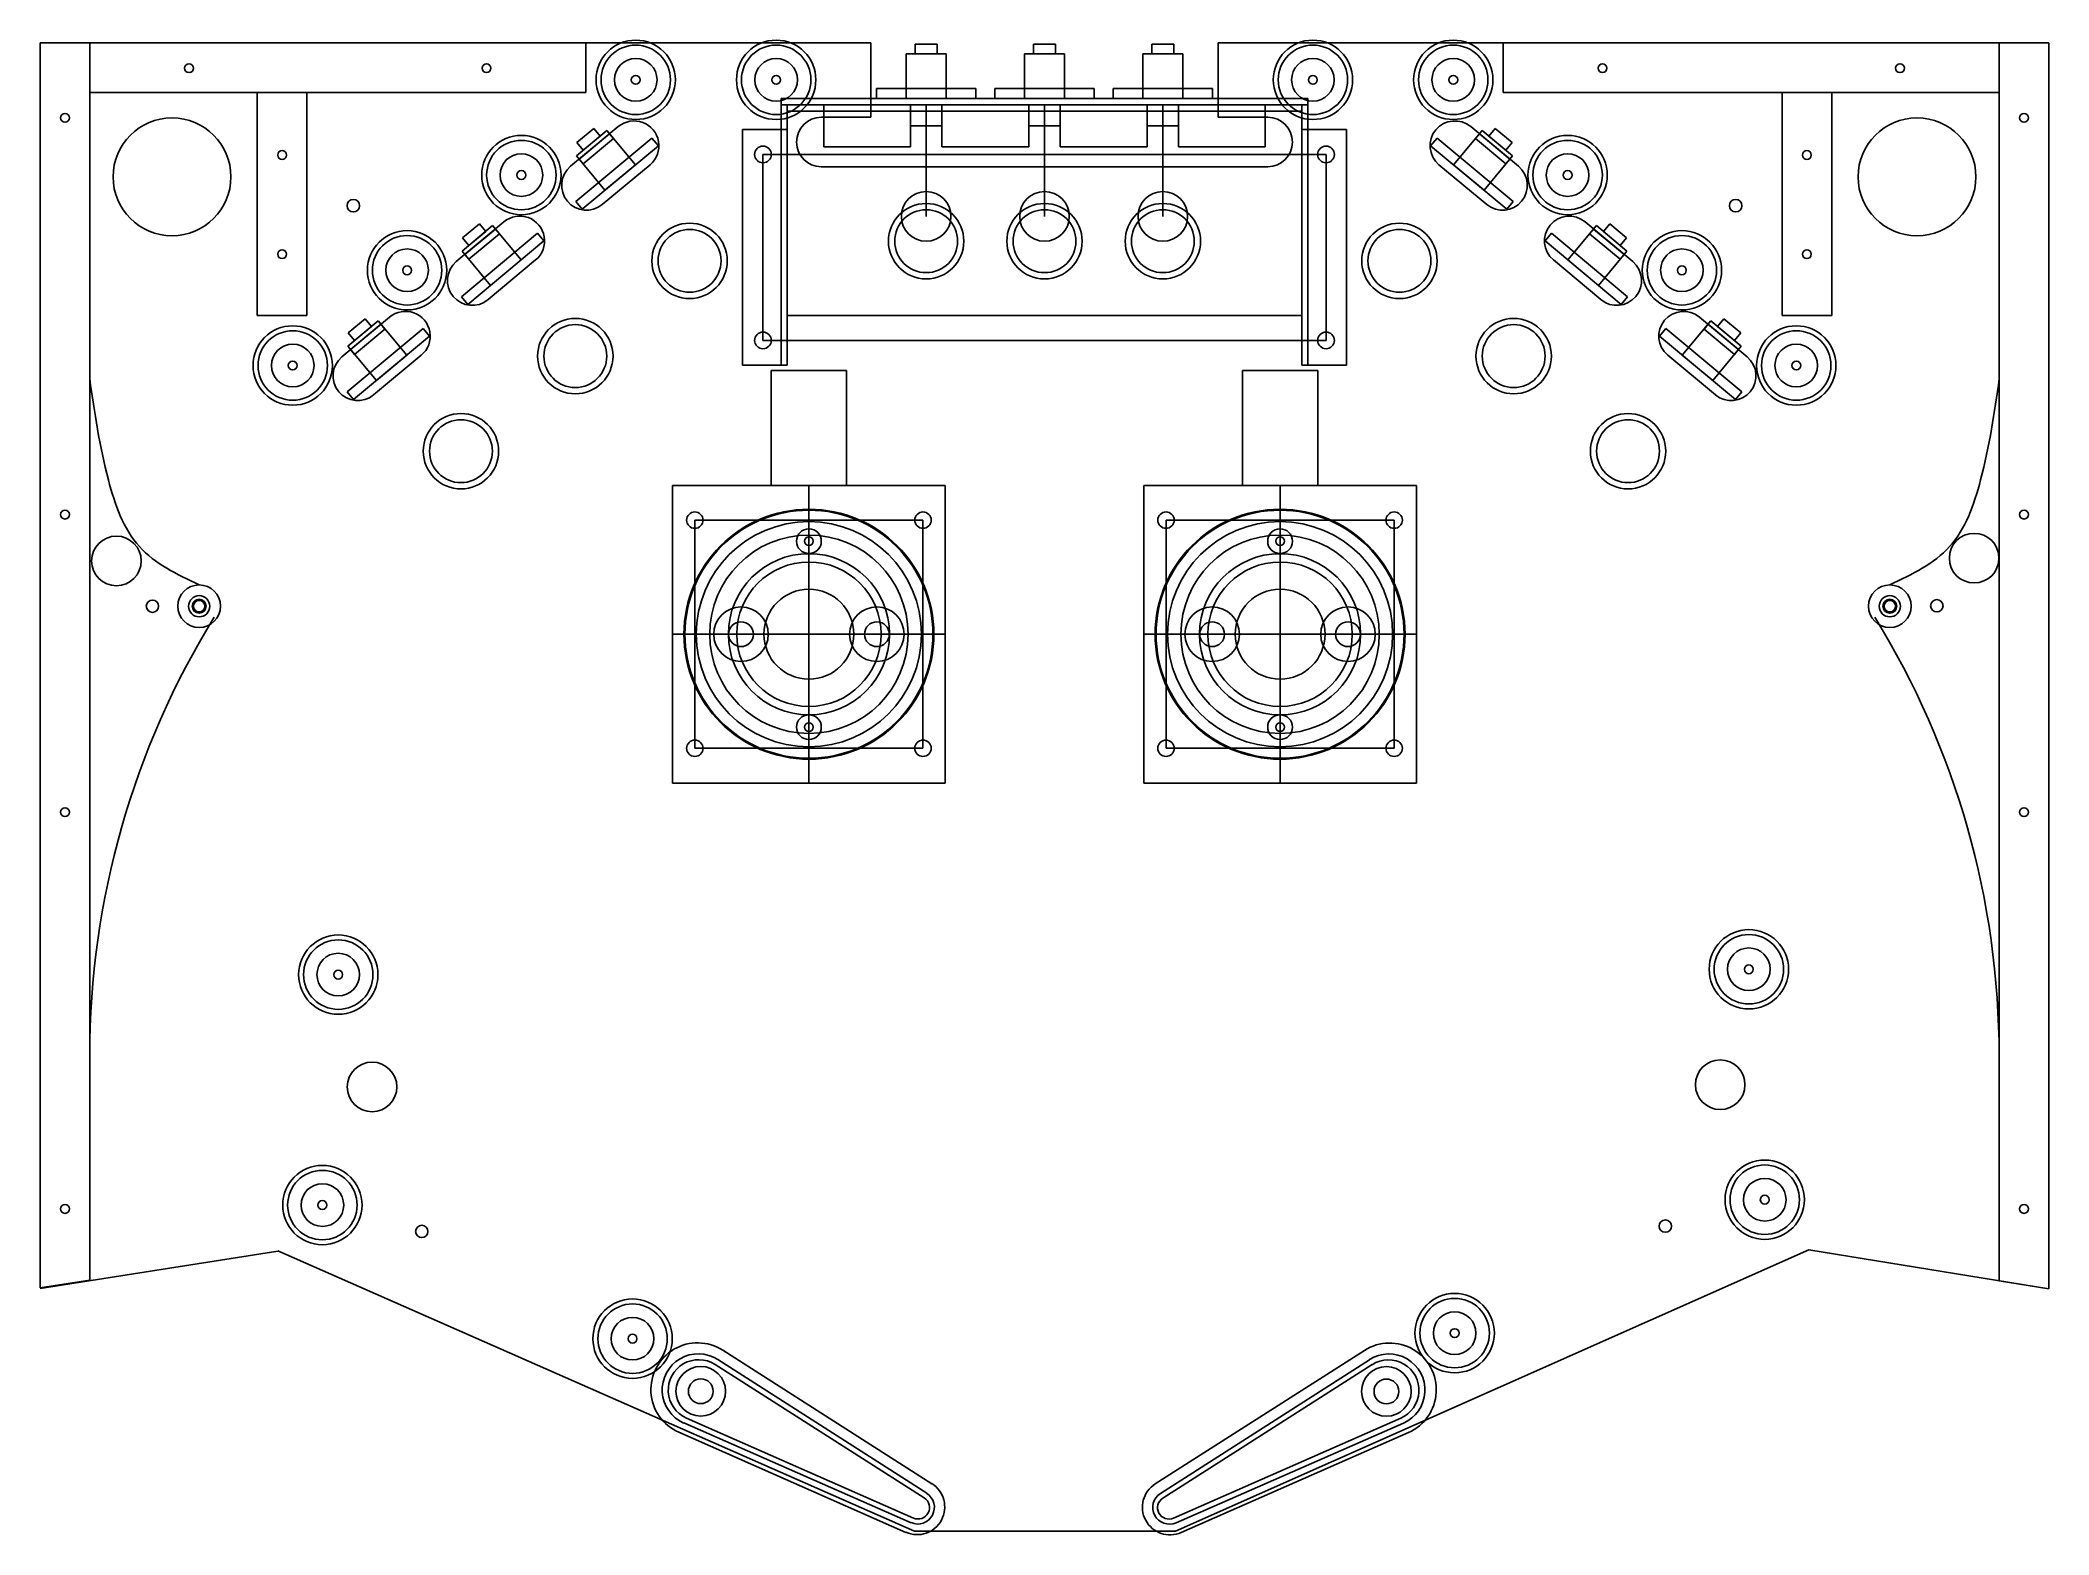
# Model space of a CAD drawing. Extents: x 0 to 20.2, y 28.7 to 43.8.
import ezdxf

# ---------------------------------------------------------------- set-up
doc = ezdxf.new("R2010")
doc.units = 0
doc.header["$LTSCALE"] = 5.24286
doc.header["$MEASUREMENT"] = 0
for name, color, linetype, true_color in [('1_250BIT_500DEP', 5, 'Continuous', 0x0000ff), ('2_250BIT_250DEP', 5, 'Continuous', 0x0000ff), ('3_250BIT_500TAB', 5, 'Continuous', 0x0000ff), ('7_VCARVE_BIT', 5, 'Continuous', 0x0000ff), ('8_250BIT_500OUTLINE', 5, 'Continuous', 0x0000ff), ('DT_COMPONENTS', 4, 'Continuous', 0x00ffff)]:
    doc.layers.add(name, color=color, linetype=linetype, true_color=true_color)

msp = doc.modelspace()

# ---------------------------------------------------------------- linework, layer by layer
at = {"layer": '1_250BIT_500DEP', "linetype": 'Continuous'}
for p, q in [((5.348, 42.505), (5.828, 42.905)), ((14.422, 42.905), (14.902, 42.505)), ((6.148, 42.521), (5.667, 42.121)), ((14.583, 42.121), (14.102, 42.521)), ((4.195, 41.545), (4.675, 41.945)), ((15.575, 41.945), (16.055, 41.545)), ((4.995, 41.561), (4.515, 41.161)), ((15.735, 41.161), (15.255, 41.561)), ((3.042, 40.585), (3.522, 40.985)), ((16.728, 40.985), (17.208, 40.585)), ((3.842, 40.601), (3.362, 40.201)), ((16.888, 40.201), (16.408, 40.601))]:
    msp.add_line(p, q, dxfattribs=at)
for centre, radius in [((1.329, 42.399), 0.594), ((18.921, 42.399), 0.594), ((8.932, 41.75), 0.317), ((10.125, 41.75), 0.317), ((11.318, 41.75), 0.317), ((6.547, 41.552), 0.317), ((13.703, 41.552), 0.317), ((5.395, 40.592), 0.317), ((14.855, 40.592), 0.317), ((4.242, 39.633), 0.317), ((16.008, 39.633), 0.317), ((0.769, 38.527), 0.25), ((19.497, 38.555), 0.25), ((3.346, 33.224), 0.25), ((16.937, 33.246), 0.25), ((6.66, 30.156), 0.25), ((13.572, 30.154), 0.25)]:
    msp.add_circle(centre, radius, dxfattribs=at)
for centre, start, end in [((5.988, 42.713), 309.7828, 129.7828), ((14.262, 42.713), 50.2172, 230.2172), ((5.507, 42.313), 129.7828, 309.7828), ((14.743, 42.313), 230.2172, 50.2172), ((4.835, 41.753), 309.7828, 129.7828), ((15.415, 41.753), 50.2172, 230.2172), ((4.355, 41.353), 129.7828, 309.7828), ((15.895, 41.353), 230.2172, 50.2172), ((3.682, 40.793), 309.7828, 129.7828), ((16.568, 40.793), 50.2172, 230.2172), ((3.202, 40.393), 129.7828, 309.7828), ((17.048, 40.393), 230.2172, 50.2172)]:
    msp.add_arc(centre, 0.25, start, end, dxfattribs=at)
at = {"layer": '2_250BIT_250DEP', "linetype": 'Continuous'}
for centre in [(8.932, 41.75), (10.125, 41.75), (11.318, 41.75), (6.547, 41.552), (13.703, 41.552), (5.395, 40.592), (14.855, 40.592), (4.242, 39.633), (16.008, 39.633)]:
    msp.add_circle(centre, 0.38, dxfattribs=at)
at = {"layer": '3_250BIT_500TAB', "linetype": 'Continuous'}
for centre in [(7.75, 37.788), (12.5, 37.788)]:
    msp.add_circle(centre, 1.26, dxfattribs=at)
at = {"layer": '7_VCARVE_BIT', "linetype": 'Continuous'}
for centre, radius in [((1.5, 43.494), 0.0445), ((4.5, 43.494), 0.0445), ((15.75, 43.494), 0.0445), ((18.75, 43.494), 0.0445), ((6.004, 43.377), 0.0445), ((7.42, 43.377), 0.0445), ((12.831, 43.377), 0.0445), ((14.246, 43.377), 0.0445), ((0.25, 42.994), 0.0445), ((20, 42.994), 0.0445), ((2.439, 42.619), 0.0445), ((17.811, 42.619), 0.0445), ((4.851, 42.417), 0.0445), ((15.399, 42.417), 0.0445), ((3.157, 42.108), 0.0625), ((17.093, 42.108), 0.0625), ((2.439, 41.619), 0.0445), ((17.811, 41.619), 0.0445), ((3.699, 41.457), 0.0445), ((16.551, 41.457), 0.0445), ((2.546, 40.497), 0.0445), ((17.704, 40.497), 0.0445), ((0.25, 38.994), 0.0445), ((20, 38.994), 0.0445), ((1.132, 38.07), 0.0625), ((1.603, 38.07), 0.0575), ((18.647, 38.07), 0.0575), ((19.121, 38.075), 0.0625), ((0.25, 35.994), 0.0445), ((20, 35.994), 0.0445), ((17.226, 34.41), 0.0445), ((3.005, 34.356), 0.0445), ((0.25, 31.994), 0.0445), ((2.845, 32.033), 0.0445), ((17.386, 32.087), 0.0445), ((20, 31.994), 0.0445), ((3.847, 31.767), 0.0625), ((16.384, 31.821), 0.0625), ((14.26, 30.742), 0.0445), ((5.972, 30.686), 0.0445)]:
    msp.add_circle(centre, radius, dxfattribs=at)
at = {"layer": '8_250BIT_500OUTLINE', "linetype": 'Continuous'}
for p, q in [((8.375, 43.75), (0, 43.75)), ((0, 43.75), (0, 31.198)), ((8.375, 43.75), (8.375, 43)), ((11.875, 43.75), (11.875, 43)), ((11.875, 43.75), (20.25, 43.75)), ((20.25, 43.75), (20.25, 31.187)), ((7.875, 43), (8.375, 43)), ((11.875, 43), (12.375, 43)), ((7.875, 42.5), (12.375, 42.5)), ((0, 31.192), (2.395, 31.567)), ((2.395, 31.572), (8.814, 28.746)), ((11.444, 28.746), (17.832, 31.583)), ((17.832, 31.583), (20.25, 31.187)), ((8.814, 28.746), (11.444, 28.746))]:
    msp.add_line(p, q, dxfattribs=at)
for centre, start, end in [((7.875, 42.75), 90, 270), ((12.375, 42.75), 270, 90)]:
    msp.add_arc(centre, 0.25, start, end, dxfattribs=at)
at = {"layer": 'DT_COMPONENTS', "linetype": 'Continuous'}
for p, q in [((0, 43.75), (0.5, 43.75)), ((0, 31.198), (0, 43.75)), ((5.5, 43.75), (0.5, 43.75)), ((0.5, 43.75), (0.5, 43.25)), ((0.5, 43.75), (0.5, 31.276)), ((5.5, 43.25), (5.5, 43.75)), ((14.75, 43.75), (19.75, 43.75)), ((14.75, 43.25), (14.75, 43.75)), ((19.75, 43.75), (19.75, 43.25)), ((19.75, 43.75), (20.25, 43.75)), ((19.75, 31.269), (19.75, 43.75)), ((20.25, 43.75), (20.25, 31.187)), ((8.732, 43.638), (8.732, 43.188)), ((9.133, 43.638), (8.732, 43.638)), ((9.043, 43.737), (8.822, 43.737)), ((8.822, 43.737), (8.822, 43.638)), ((8.822, 43.638), (9.043, 43.638)), ((9.043, 43.638), (9.043, 43.737)), ((9.133, 43.188), (9.133, 43.638)), ((9.925, 43.638), (9.925, 43.188)), ((10.325, 43.638), (9.925, 43.638)), ((10.235, 43.737), (10.015, 43.737)), ((10.015, 43.737), (10.015, 43.638)), ((10.015, 43.638), (10.235, 43.638)), ((10.235, 43.638), (10.235, 43.737)), ((10.325, 43.188), (10.325, 43.638)), ((11.117, 43.638), (11.117, 43.188)), ((11.518, 43.638), (11.117, 43.638)), ((11.428, 43.737), (11.207, 43.737)), ((11.207, 43.737), (11.207, 43.638)), ((11.207, 43.638), (11.428, 43.638)), ((11.428, 43.638), (11.428, 43.737)), ((11.518, 43.188), (11.518, 43.638)), ((0.5, 43.25), (5.5, 43.25)), ((2.189, 41), (2.189, 43.25)), ((2.189, 43.25), (2.689, 43.25)), ((2.689, 43.25), (2.689, 41)), ((12.781, 43.188), (7.469, 43.188)), ((7.469, 43.188), (7.469, 43.125)), ((8.432, 43.288), (8.432, 43.188)), ((9.432, 43.288), (8.432, 43.288)), ((8.432, 43.188), (9.432, 43.188)), ((8.732, 43.188), (9.133, 43.188)), ((8.732, 43.188), (9.133, 43.188)), ((9.432, 43.188), (9.432, 43.288)), ((10.625, 43.288), (9.625, 43.288)), ((9.625, 43.288), (9.625, 43.188)), ((9.625, 43.188), (10.625, 43.188)), ((9.925, 43.188), (10.325, 43.188)), ((10.625, 43.188), (10.625, 43.288)), ((10.818, 43.288), (10.818, 43.188)), ((11.818, 43.288), (10.818, 43.288)), ((10.818, 43.188), (11.818, 43.188)), ((11.117, 43.188), (11.518, 43.188)), ((11.818, 43.188), (11.818, 43.288)), ((12.781, 43.125), (12.781, 43.188)), ((19.75, 43.25), (14.75, 43.25)), ((18.061, 43.25), (17.561, 43.25)), ((17.561, 43.25), (17.561, 41)), ((18.061, 41), (18.061, 43.25)), ((7.469, 40.5), (7.469, 43.125)), ((7.469, 43.125), (12.781, 43.125)), ((7.469, 43.125), (7.531, 43.125)), ((7.531, 43.125), (7.531, 40.5)), ((7.531, 41), (7.531, 43.125)), ((7.531, 42.875), (7.531, 43.125)), ((7.531, 43.062), (7.531, 43.125)), ((7.531, 43.125), (12.719, 43.125)), ((7.531, 43.125), (12.719, 43.125)), ((12.719, 43.062), (7.531, 43.062)), ((7.899, 43.125), (8.774, 43.125)), ((7.899, 42.7), (7.899, 43.125)), ((8.774, 43.125), (8.774, 42.7)), ((8.932, 43.125), (8.932, 42)), ((9.091, 43.125), (9.966, 43.125)), ((9.091, 42.7), (9.091, 43.125)), ((9.966, 43.125), (9.966, 42.7)), ((10.125, 43), (10.125, 43.125)), ((10.125, 43.125), (10.125, 42)), ((10.284, 43.125), (11.159, 43.125)), ((10.284, 42.7), (10.284, 43.125)), ((11.159, 43.125), (11.159, 42.7)), ((11.318, 43.125), (11.318, 42)), ((11.476, 42.7), (11.476, 43.125)), ((11.476, 43.125), (12.351, 43.125)), ((12.351, 43.125), (12.351, 42.7)), ((12.719, 43.125), (12.719, 41)), ((12.719, 43.125), (12.719, 43.062)), ((12.781, 43.125), (12.719, 43.125)), ((12.719, 42.875), (12.719, 43.125)), ((12.719, 43.125), (12.719, 40.5)), ((12.781, 40.5), (12.781, 43.125)), ((6.168, 42.79), (5.399, 42.15)), ((5.406, 42.611), (5.713, 42.867)), ((5.411, 42.745), (5.58, 42.886)), ((5.475, 42.668), (5.411, 42.745)), ((5.434, 42.577), (5.741, 42.833)), ((5.781, 42.785), (5.474, 42.529)), ((5.644, 42.809), (5.475, 42.668)), ((5.58, 42.886), (5.644, 42.809)), ((5.713, 42.867), (6.001, 42.521)), ((5.741, 42.833), (5.781, 42.785)), ((6.232, 42.713), (6.168, 42.79)), ((6.18, 42.873), (6.18, 42.873)), ((6.18, 42.873), (6.18, 42.873)), ((7.081, 40.5), (7.081, 42.875)), ((7.081, 42.875), (7.531, 42.875)), ((7.531, 42.875), (7.531, 40.5)), ((7.625, 42.75), (7.625, 42.75)), ((8.774, 42.913), (9.091, 42.913)), ((9.966, 42.913), (10.284, 42.913)), ((11.159, 42.913), (11.476, 42.913)), ((12.625, 42.75), (12.625, 42.75)), ((12.719, 42.875), (12.719, 40.5)), ((13.169, 42.875), (12.719, 42.875)), ((13.169, 40.5), (13.169, 42.875)), ((14.082, 42.789), (14.018, 42.713)), ((14.07, 42.873), (14.07, 42.873)), ((14.851, 42.15), (14.082, 42.789)), ((14.249, 42.521), (14.537, 42.866)), ((14.469, 42.785), (14.509, 42.833)), ((14.776, 42.529), (14.469, 42.785)), ((14.509, 42.833), (14.816, 42.577)), ((14.537, 42.866), (14.844, 42.61)), ((14.606, 42.809), (14.67, 42.886)), ((14.775, 42.668), (14.606, 42.809)), ((14.67, 42.886), (14.839, 42.745)), ((14.839, 42.745), (14.775, 42.668)), ((5.694, 42.265), (5.406, 42.611)), ((5.474, 42.529), (5.434, 42.577)), ((5.463, 42.073), (6.232, 42.713)), ((7.287, 40.75), (7.287, 42.625)), ((7.287, 42.625), (12.963, 42.625)), ((8.774, 42.7), (7.899, 42.7)), ((9.966, 42.7), (9.091, 42.7)), ((11.159, 42.7), (10.284, 42.7)), ((12.351, 42.7), (11.476, 42.7)), ((12.963, 42.625), (12.963, 40.75)), ((14.018, 42.713), (14.787, 42.073)), ((14.454, 42.553), (14.454, 42.553)), ((14.844, 42.61), (14.556, 42.265)), ((14.816, 42.577), (14.776, 42.529)), ((6.001, 42.521), (5.694, 42.265)), ((5.7, 42.473), (5.7, 42.473)), ((14.556, 42.265), (14.249, 42.521)), ((5.315, 42.153), (5.315, 42.153)), ((5.399, 42.15), (5.463, 42.073)), ((14.787, 42.073), (14.851, 42.15)), ((14.935, 42.153), (14.935, 42.153)), ((14.935, 42.153), (14.935, 42.153)), ((4.258, 41.785), (4.428, 41.926)), ((4.428, 41.926), (4.492, 41.849)), ((15.759, 41.849), (15.823, 41.926)), ((15.823, 41.926), (15.992, 41.785)), ((5.015, 41.83), (4.247, 41.19)), ((4.253, 41.651), (4.561, 41.907)), ((4.322, 41.708), (4.258, 41.785)), ((4.281, 41.617), (4.589, 41.873)), ((4.311, 41.113), (5.079, 41.753)), ((4.629, 41.825), (4.321, 41.569)), ((4.492, 41.849), (4.322, 41.708)), ((4.561, 41.907), (4.849, 41.561)), ((4.589, 41.873), (4.629, 41.825)), ((5.079, 41.753), (5.015, 41.83)), ((5.027, 41.913), (5.027, 41.913)), ((5.027, 41.913), (5.027, 41.913)), ((15.235, 41.83), (15.171, 41.753)), ((15.171, 41.753), (15.939, 41.113)), ((15.223, 41.913), (15.223, 41.913)), ((16.003, 41.19), (15.235, 41.83)), ((15.401, 41.561), (15.689, 41.907)), ((15.621, 41.825), (15.661, 41.873)), ((15.929, 41.569), (15.621, 41.825)), ((15.661, 41.873), (15.969, 41.617)), ((15.689, 41.907), (15.997, 41.651)), ((15.928, 41.708), (15.759, 41.849)), ((15.992, 41.785), (15.928, 41.708)), ((4.541, 41.305), (4.253, 41.651)), ((4.321, 41.569), (4.281, 41.617)), ((4.849, 41.561), (4.541, 41.305)), ((4.547, 41.513), (4.547, 41.513)), ((15.709, 41.305), (15.401, 41.561)), ((15.607, 41.593), (15.607, 41.593)), ((15.997, 41.651), (15.709, 41.305)), ((15.969, 41.617), (15.929, 41.569)), ((4.163, 41.193), (4.163, 41.193)), ((4.247, 41.19), (4.311, 41.113)), ((15.939, 41.113), (16.003, 41.19)), ((16.087, 41.193), (16.087, 41.193)), ((16.087, 41.193), (16.087, 41.193)), ((2.689, 41), (2.189, 41)), ((3.101, 40.691), (3.408, 40.947)), ((3.106, 40.825), (3.275, 40.966)), ((3.129, 40.657), (3.436, 40.913)), ((3.275, 40.966), (3.339, 40.889)), ((3.408, 40.947), (3.696, 40.601)), ((3.436, 40.913), (3.476, 40.865)), ((3.875, 40.953), (3.875, 40.953)), ((3.875, 40.953), (3.875, 40.953)), ((12.719, 41), (7.531, 41)), ((12.669, 41), (12.351, 41)), ((16.376, 40.953), (16.376, 40.953)), ((16.554, 40.601), (16.842, 40.947)), ((16.774, 40.865), (16.814, 40.913)), ((16.814, 40.913), (17.122, 40.657)), ((16.842, 40.947), (17.149, 40.691)), ((16.911, 40.889), (16.975, 40.966)), ((16.975, 40.966), (17.144, 40.825)), ((17.561, 41), (18.061, 41)), ((3.862, 40.87), (3.094, 40.23)), ((3.17, 40.749), (3.106, 40.825)), ((3.158, 40.153), (3.926, 40.793)), ((3.476, 40.865), (3.169, 40.609)), ((3.339, 40.889), (3.17, 40.749)), ((3.926, 40.793), (3.862, 40.87)), ((12.963, 40.75), (7.287, 40.75)), ((16.388, 40.87), (16.324, 40.793)), ((16.324, 40.793), (17.092, 40.153)), ((17.156, 40.23), (16.388, 40.87)), ((17.082, 40.609), (16.774, 40.865)), ((17.08, 40.748), (16.911, 40.889)), ((17.144, 40.825), (17.08, 40.748)), ((3.389, 40.345), (3.101, 40.691)), ((3.169, 40.609), (3.129, 40.657)), ((3.696, 40.601), (3.389, 40.345)), ((3.394, 40.553), (3.394, 40.553)), ((7.531, 40.5), (7.081, 40.5)), ((7.531, 40.5), (7.469, 40.5)), ((12.719, 40.5), (12.781, 40.5)), ((12.719, 40.5), (13.169, 40.5)), ((16.862, 40.345), (16.554, 40.601)), ((16.76, 40.633), (16.76, 40.633)), ((17.149, 40.691), (16.862, 40.345)), ((17.122, 40.657), (17.082, 40.609)), ((7.37, 40.448), (8.13, 40.448)), ((7.37, 39.288), (7.37, 40.448)), ((8.13, 40.448), (8.13, 39.288)), ((12.12, 40.448), (12.88, 40.448)), ((12.12, 39.288), (12.12, 40.448)), ((12.88, 40.448), (12.88, 39.288)), ((3.01, 40.233), (3.01, 40.233)), ((3.094, 40.23), (3.158, 40.153)), ((17.092, 40.153), (17.156, 40.23)), ((17.24, 40.233), (17.24, 40.233)), ((17.24, 40.233), (17.24, 40.233)), ((6.375, 39.288), (9.125, 39.288)), ((6.375, 36.288), (6.375, 39.288)), ((8.13, 39.288), (7.37, 39.288)), ((7.75, 36.288), (7.75, 39.288)), ((9.125, 39.288), (9.125, 36.288)), ((11.125, 39.288), (13.875, 39.288)), ((11.125, 36.288), (11.125, 39.288)), ((12.88, 39.288), (12.12, 39.288)), ((12.5, 36.288), (12.5, 39.288)), ((13.875, 39.288), (13.875, 36.288)), ((6.6, 38.938), (8.9, 38.938)), ((6.6, 36.638), (6.6, 38.938)), ((7.75, 36.638), (7.75, 38.938)), ((8.9, 38.938), (8.9, 36.638)), ((11.35, 38.938), (13.65, 38.938)), ((11.35, 36.638), (11.35, 38.938)), ((12.5, 36.638), (12.5, 38.938)), ((13.65, 38.938), (13.65, 36.638)), ((7.75, 38.726), (7.75, 36.851)), ((12.5, 38.726), (12.5, 36.851)), ((7.75, 37.06), (7.75, 38.516)), ((12.5, 37.06), (12.5, 38.516)), ((9.125, 37.788), (6.375, 37.788)), ((8.9, 37.788), (6.6, 37.788)), ((8.478, 37.788), (7.022, 37.788)), ((8.435, 37.788), (7.065, 37.788)), ((13.875, 37.788), (11.125, 37.788)), ((13.65, 37.788), (11.35, 37.788)), ((13.228, 37.788), (11.772, 37.788)), ((13.185, 37.788), (11.815, 37.788)), ((8.9, 36.638), (6.6, 36.638)), ((13.65, 36.638), (11.35, 36.638)), ((9.125, 36.288), (6.375, 36.288)), ((13.875, 36.288), (11.125, 36.288)), ((0.5, 31.276), (0, 31.198)), ((20.25, 31.187), (19.75, 31.269)), ((6.804, 30.426), (8.913, 29.08)), ((6.831, 30.475), (8.938, 29.127)), ((6.881, 30.569), (8.99, 29.224)), ((13.35, 30.568), (11.241, 29.223)), ((13.401, 30.474), (11.293, 29.125)), ((13.427, 30.424), (11.318, 29.079)), ((8.78, 28.831), (6.488, 29.836)), ((8.805, 28.877), (6.515, 29.885)), ((11.427, 28.876), (13.716, 29.884)), ((11.452, 28.83), (13.743, 29.834)), ((6.438, 29.742), (8.728, 28.733)), ((13.793, 29.74), (11.504, 28.732))]:
    msp.add_line(p, q, dxfattribs=at)
for centre, radius in [((6.004, 43.377), 0.4), ((7.42, 43.377), 0.4), ((12.831, 43.377), 0.4), ((14.246, 43.377), 0.4), ((6.004, 43.377), 0.35), ((6.004, 43.377), 0.215), ((7.42, 43.377), 0.35), ((7.42, 43.377), 0.215), ((12.831, 43.377), 0.35), ((12.831, 43.377), 0.215), ((14.246, 43.377), 0.35), ((14.246, 43.377), 0.215), ((4.851, 42.417), 0.4), ((4.851, 42.417), 0.35), ((15.399, 42.417), 0.4), ((15.399, 42.417), 0.35), ((4.851, 42.417), 0.215), ((7.287, 42.625), 0.084), ((12.963, 42.625), 0.084), ((15.399, 42.417), 0.215), ((8.932, 42), 0.25), ((10.125, 42), 0.25), ((10.125, 42), 0.25), ((11.318, 42), 0.25), ((11.318, 42), 0.25), ((3.699, 41.457), 0.4), ((3.699, 41.457), 0.35), ((16.551, 41.457), 0.4), ((16.551, 41.457), 0.35), ((3.699, 41.457), 0.215), ((16.551, 41.457), 0.215), ((2.546, 40.497), 0.4), ((2.546, 40.497), 0.35), ((2.546, 40.497), 0.215), ((7.287, 40.75), 0.084), ((12.963, 40.75), 0.084), ((17.704, 40.497), 0.4), ((17.704, 40.497), 0.35), ((17.704, 40.497), 0.215), ((7.75, 37.788), 1.25), ((6.6, 38.938), 0.0825), ((7.75, 37.788), 1.135), ((8.9, 38.938), 0.0825), ((12.5, 37.788), 1.25), ((11.35, 38.938), 0.0825), ((12.5, 37.788), 1.135), ((13.65, 38.938), 0.0825), ((7.75, 37.788), 1), ((7.75, 38.726), 0.125), ((7.75, 38.726), 0.0445), ((12.5, 37.788), 1), ((12.5, 38.726), 0.125), ((12.5, 38.726), 0.0445), ((7.75, 37.788), 0.812), ((7.75, 37.788), 0.728), ((12.5, 37.788), 0.812), ((12.5, 37.788), 0.728), ((1.603, 38.07), 0.215), ((18.647, 38.07), 0.215), ((1.603, 38.07), 0.107), ((1.603, 38.07), 0.07), ((7.75, 37.788), 0.453), ((12.5, 37.788), 0.453), ((18.647, 38.07), 0.107), ((18.647, 38.07), 0.07), ((7.065, 37.788), 0.275), ((7.065, 37.788), 0.125), ((8.435, 37.788), 0.275), ((8.435, 37.788), 0.125), ((11.815, 37.788), 0.275), ((11.815, 37.788), 0.125), ((13.185, 37.788), 0.275), ((13.185, 37.788), 0.125), ((7.75, 36.851), 0.125), ((7.75, 36.851), 0.0445), ((12.5, 36.851), 0.125), ((12.5, 36.851), 0.0445), ((6.6, 36.638), 0.0825), ((8.9, 36.638), 0.0825), ((11.35, 36.638), 0.0825), ((13.65, 36.638), 0.0825), ((3.005, 34.356), 0.4), ((3.005, 34.356), 0.35), ((17.226, 34.41), 0.4), ((17.226, 34.41), 0.35), ((3.005, 34.356), 0.215), ((17.226, 34.41), 0.215), ((2.845, 32.033), 0.4), ((17.386, 32.087), 0.4), ((17.386, 32.087), 0.35), ((2.845, 32.033), 0.35), ((2.845, 32.033), 0.215), ((17.386, 32.087), 0.215), ((5.972, 30.686), 0.4), ((5.972, 30.686), 0.35), ((14.26, 30.742), 0.4), ((14.26, 30.742), 0.35), ((5.972, 30.686), 0.215), ((14.26, 30.742), 0.215), ((6.66, 30.156), 0.125), ((13.572, 30.154), 0.125)]:
    msp.add_circle(centre, radius, dxfattribs=at)
for centre, radius, start, end in [((8.913, 33.54), 8.413, 148.307, 179.9978), ((11.336, 33.54), 8.413, 0.0006, 31.6914), ((6.628, 30.173), 0.471, 57.4687, 246.2345), ((13.604, 30.171), 0.471, 293.7655, 122.5313), ((6.635, 30.169), 0.364, 57.3773, 246.3259), ((6.639, 30.167), 0.307, 57.4687, 246.2345), ((13.597, 30.168), 0.364, 293.6741, 122.6227), ((13.593, 30.165), 0.307, 293.7655, 122.5313), ((8.84, 28.989), 0.279, 246.2345, 57.4687), ((11.391, 28.987), 0.279, 122.5313, 293.7655), ((8.847, 28.985), 0.168, 246.3259, 57.3773), ((8.851, 28.983), 0.115, 246.2345, 57.4687), ((11.384, 28.984), 0.168, 122.6227, 293.6741), ((11.38, 28.982), 0.115, 122.5313, 293.7655)]:
    msp.add_arc(centre, radius, start, end, dxfattribs=at)
for points in [[(0.5, 40.361), (0.548, 40.024), (0.632, 39.445), (0.923, 38.609), (1.379, 38.392), (1.603, 38.285)], [(19.75, 40.361), (19.702, 40.024), (19.618, 39.445), (19.327, 38.609), (18.871, 38.392), (18.647, 38.285)]]:
    msp.add_open_spline(points, degree=3, knots=[0, 0, 0, 0, 1.034227, 1.776262, 2.492025, 2.492025, 2.492025, 2.492025], dxfattribs=at)

doc.saveas('drawing.dxf')
